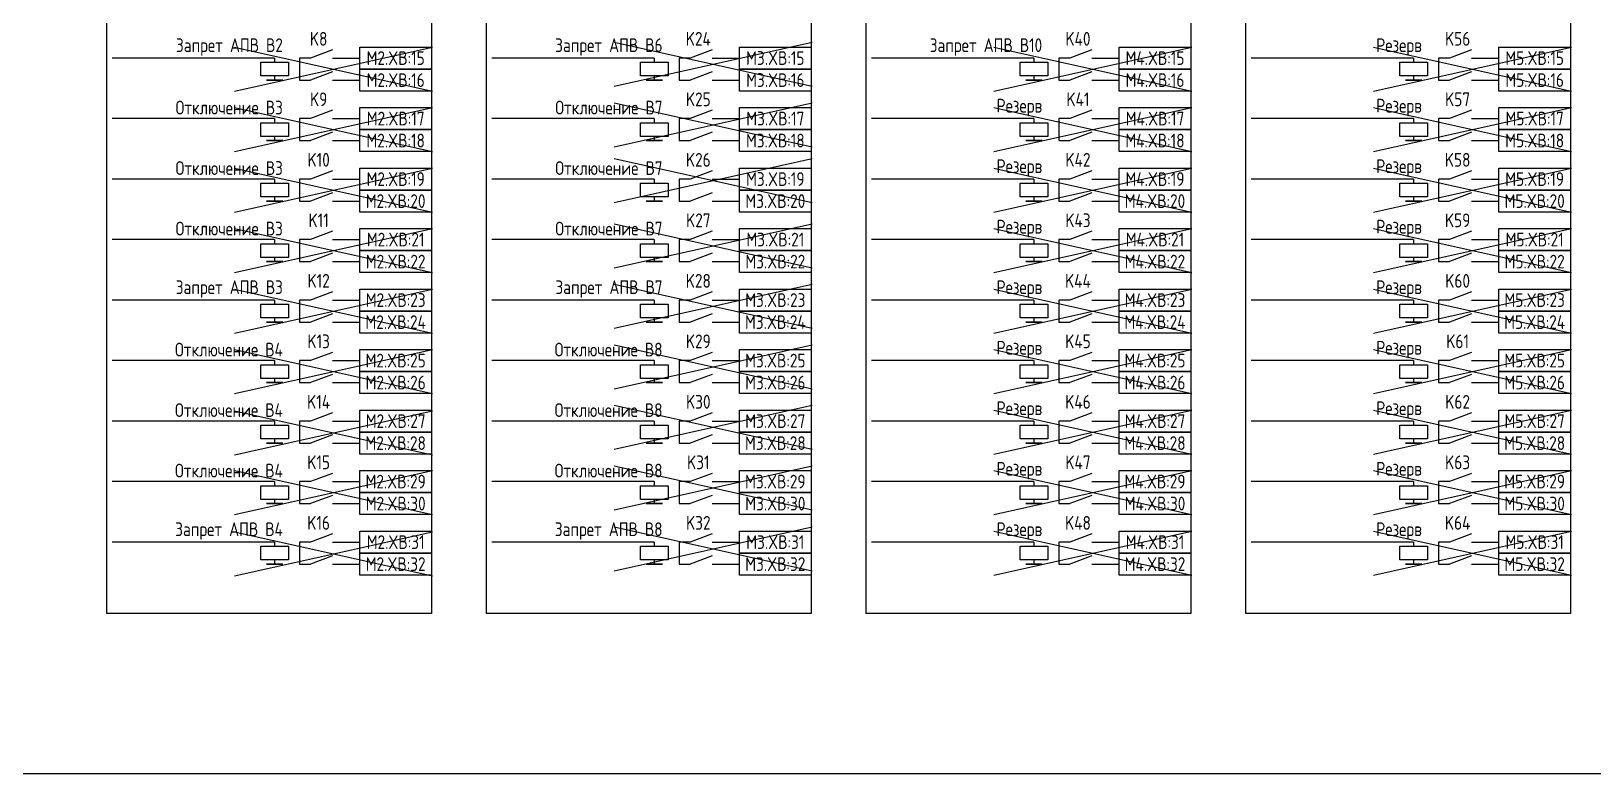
# Model space of a CAD drawing. Header units: millimetres. Extents: x -1043 to 5194, y -96 to 1568.
# Drawn here: x -706.3 to -422.5, y 325 to 460 of the extents above; entities that cross this region are included whole.
import ezdxf

# ---------------------------------------------------------------- set-up
doc = ezdxf.new("R2010")
doc.units = ezdxf.units.MM
doc.styles.add('Gost_type_A', font='GOST_A.TTF')

msp = doc.modelspace()

# ---------------------------------------------------------------- linework, layer by layer
at = {"color": 210}
for p, q in [((-669.37, 457.12), (-633.37, 449.12)), ((-669.37, 449.12), (-633.37, 457.12)), ((-600.37, 458), (-564.37, 450)), ((-600.37, 450), (-564.37, 458)), ((-531.37, 457.12), (-495.37, 449.12)), ((-531.37, 449.12), (-495.37, 457.12)), ((-669.37, 446.12), (-633.37, 438.12)), ((-669.37, 438.12), (-633.37, 446.12)), ((-600.37, 447), (-564.37, 439)), ((-600.37, 439), (-564.37, 447)), ((-669.37, 435.12), (-633.37, 427.12)), ((-669.37, 427.12), (-633.37, 435.12)), ((-600.37, 436.88), (-564.37, 428.88)), ((-600.37, 428.88), (-564.37, 436.88)), ((-669.37, 424.12), (-633.37, 416.12)), ((-669.37, 416.12), (-633.37, 424.12)), ((-600.37, 425), (-564.37, 417)), ((-600.37, 417), (-564.37, 425)), ((-669.37, 413.12), (-633.37, 405.12)), ((-669.37, 405.12), (-633.37, 413.12)), ((-600.37, 414), (-564.37, 406)), ((-600.37, 406), (-564.37, 414)), ((-600.37, 403), (-564.37, 395)), ((-600.37, 395), (-564.37, 403)), ((-669.37, 402.12), (-633.37, 394.12)), ((-669.37, 394.12), (-633.37, 402.12)), ((-600.37, 392), (-564.37, 384)), ((-600.37, 384), (-564.37, 392)), ((-669.37, 391), (-633.37, 383)), ((-669.37, 383), (-633.37, 391)), ((-600.37, 381), (-564.37, 373)), ((-600.37, 373), (-564.37, 381)), ((-669.37, 380.12), (-633.37, 372.12)), ((-669.37, 372.12), (-633.37, 380.12)), ((-669.37, 369), (-633.37, 361)), ((-669.37, 361), (-633.37, 369)), ((-600.37, 369.88), (-564.37, 361.88)), ((-600.37, 361.88), (-564.37, 369.88))]:
    msp.add_line(p, q, dxfattribs=at)
at = {"color": 3}
for p, q in [((-462.37, 457.12), (-426.37, 449.12)), ((-462.37, 449.12), (-426.37, 457.12)), ((-531.37, 446.12), (-495.37, 438.12)), ((-531.37, 438.12), (-495.37, 446.12)), ((-462.37, 446.12), (-426.37, 438.12)), ((-462.37, 438.12), (-426.37, 446.12)), ((-531.37, 435.12), (-495.37, 427.12)), ((-531.37, 427.12), (-495.37, 435.12)), ((-462.37, 435.12), (-426.37, 427.12)), ((-462.37, 427.12), (-426.37, 435.12)), ((-531.37, 424.12), (-495.37, 416.12)), ((-531.37, 416.12), (-495.37, 424.12)), ((-462.37, 424.12), (-426.37, 416.12)), ((-462.37, 416.12), (-426.37, 424.12)), ((-531.37, 413.12), (-495.37, 405.12)), ((-531.37, 405.12), (-495.37, 413.12)), ((-462.37, 413.12), (-426.37, 405.12)), ((-462.37, 405.12), (-426.37, 413.12)), ((-531.37, 402.12), (-495.37, 394.12)), ((-531.37, 394.12), (-495.37, 402.12)), ((-462.37, 402.12), (-426.37, 394.12)), ((-462.37, 394.12), (-426.37, 402.12)), ((-531.37, 391.12), (-495.37, 383.12)), ((-531.37, 383.12), (-495.37, 391.12)), ((-462.37, 391.12), (-426.37, 383.12)), ((-462.37, 383.12), (-426.37, 391.12)), ((-531.37, 380.12), (-495.37, 372.12)), ((-531.37, 372.12), (-495.37, 380.12)), ((-462.37, 380.12), (-426.37, 372.12)), ((-462.37, 372.12), (-426.37, 380.12)), ((-531.37, 369.12), (-495.37, 361.12)), ((-531.37, 361.12), (-495.37, 369.12)), ((-462.37, 369.12), (-426.37, 361.12)), ((-462.37, 361.12), (-426.37, 369.12))]:
    msp.add_line(p, q, dxfattribs=at)
for p, q in [((-662.06, 455.12), (-691.56, 455.12)), ((-662.06, 455.12), (-662.06, 454.37)), ((-593.06, 455.12), (-622.56, 455.12)), ((-593.06, 455.12), (-593.06, 454.37)), ((-524.06, 455.12), (-553.56, 455.12)), ((-524.06, 455.12), (-524.06, 454.37)), ((-455.06, 455.12), (-484.56, 455.12)), ((-455.06, 455.12), (-455.06, 454.37)), ((-662.06, 451.87), (-662.06, 451.12)), ((-593.06, 451.87), (-593.06, 451.12)), ((-524.06, 451.87), (-524.06, 451.12)), ((-455.06, 451.87), (-455.06, 451.12)), ((-662.06, 444.12), (-691.56, 444.12)), ((-662.06, 444.12), (-662.06, 443.37)), ((-593.06, 444.12), (-622.56, 444.12)), ((-593.06, 444.12), (-593.06, 443.37)), ((-524.06, 444.12), (-553.56, 444.12)), ((-524.06, 444.12), (-524.06, 443.37)), ((-455.06, 444.12), (-484.56, 444.12)), ((-455.06, 444.12), (-455.06, 443.37)), ((-662.06, 440.87), (-662.06, 440.12)), ((-593.06, 440.87), (-593.06, 440.12)), ((-524.06, 440.87), (-524.06, 440.12)), ((-455.06, 440.87), (-455.06, 440.12)), ((-662.06, 433.12), (-691.56, 433.12)), ((-662.06, 433.12), (-662.06, 432.37)), ((-593.06, 433.12), (-622.56, 433.12)), ((-593.06, 433.12), (-593.06, 432.37)), ((-524.06, 433.12), (-553.56, 433.12)), ((-524.06, 433.12), (-524.06, 432.37)), ((-455.06, 433.12), (-484.56, 433.12)), ((-455.06, 433.12), (-455.06, 432.37)), ((-662.06, 429.87), (-662.06, 429.12)), ((-593.06, 429.87), (-593.06, 429.12)), ((-524.06, 429.87), (-524.06, 429.12)), ((-455.06, 429.87), (-455.06, 429.12)), ((-662.06, 422.12), (-691.56, 422.12)), ((-662.06, 422.12), (-662.06, 421.37)), ((-593.06, 422.12), (-622.56, 422.12)), ((-593.06, 422.12), (-593.06, 421.37)), ((-524.06, 422.12), (-553.56, 422.12)), ((-524.06, 422.12), (-524.06, 421.37)), ((-455.06, 422.12), (-484.56, 422.12)), ((-455.06, 422.12), (-455.06, 421.37)), ((-662.06, 418.87), (-662.06, 418.12)), ((-593.06, 418.87), (-593.06, 418.12)), ((-524.06, 418.87), (-524.06, 418.12)), ((-455.06, 418.87), (-455.06, 418.12)), ((-662.06, 411.12), (-691.56, 411.12)), ((-662.06, 411.12), (-662.06, 410.37)), ((-593.06, 411.12), (-622.56, 411.12)), ((-593.06, 411.12), (-593.06, 410.37)), ((-524.06, 411.12), (-553.56, 411.12)), ((-524.06, 411.12), (-524.06, 410.37)), ((-455.06, 411.12), (-484.56, 411.12)), ((-455.06, 411.12), (-455.06, 410.37)), ((-662.06, 407.87), (-662.06, 407.12)), ((-593.06, 407.87), (-593.06, 407.12)), ((-524.06, 407.87), (-524.06, 407.12)), ((-455.06, 407.87), (-455.06, 407.12)), ((-662.06, 400.12), (-691.56, 400.12)), ((-662.06, 400.12), (-662.06, 399.37)), ((-593.06, 400.12), (-622.56, 400.12)), ((-593.06, 400.12), (-593.06, 399.37)), ((-524.06, 400.12), (-553.56, 400.12)), ((-524.06, 400.12), (-524.06, 399.37)), ((-455.06, 400.12), (-484.56, 400.12)), ((-455.06, 400.12), (-455.06, 399.37)), ((-662.06, 396.87), (-662.06, 396.12)), ((-593.06, 396.87), (-593.06, 396.12)), ((-524.06, 396.87), (-524.06, 396.12)), ((-455.06, 396.87), (-455.06, 396.12)), ((-662.06, 389.12), (-691.56, 389.12)), ((-662.06, 389.12), (-662.06, 388.37)), ((-593.06, 389.12), (-622.56, 389.12)), ((-593.06, 389.12), (-593.06, 388.37)), ((-524.06, 389.12), (-553.56, 389.12)), ((-524.06, 389.12), (-524.06, 388.37)), ((-455.06, 389.12), (-484.56, 389.12)), ((-455.06, 389.12), (-455.06, 388.37)), ((-662.06, 385.87), (-662.06, 385.12)), ((-593.06, 385.87), (-593.06, 385.12)), ((-524.06, 385.87), (-524.06, 385.12)), ((-455.06, 385.87), (-455.06, 385.12)), ((-662.06, 378.12), (-691.56, 378.12)), ((-662.06, 378.12), (-662.06, 377.37)), ((-593.06, 378.12), (-622.56, 378.12)), ((-593.06, 378.12), (-593.06, 377.37)), ((-524.06, 378.12), (-553.56, 378.12)), ((-524.06, 378.12), (-524.06, 377.37)), ((-455.06, 378.12), (-484.56, 378.12)), ((-455.06, 378.12), (-455.06, 377.37)), ((-662.06, 374.87), (-662.06, 374.12)), ((-593.06, 374.87), (-593.06, 374.12)), ((-524.06, 374.87), (-524.06, 374.12)), ((-455.06, 374.87), (-455.06, 374.12)), ((-662.06, 367.12), (-691.56, 367.12)), ((-662.06, 367.12), (-662.06, 366.37)), ((-593.06, 367.12), (-622.56, 367.12)), ((-593.06, 367.12), (-593.06, 366.37)), ((-524.06, 367.12), (-553.56, 367.12)), ((-524.06, 367.12), (-524.06, 366.37)), ((-455.06, 367.12), (-484.56, 367.12)), ((-455.06, 367.12), (-455.06, 366.37)), ((-662.06, 363.87), (-662.06, 363.12)), ((-593.06, 363.87), (-593.06, 363.12)), ((-524.06, 363.87), (-524.06, 363.12)), ((-455.06, 363.87), (-455.06, 363.12))]:
    msp.add_line(p, q)
at = {"ltscale": 1.08}
for p, q in [((-655.56, 455.12), (-657.56, 455.12)), ((-657.56, 455.12), (-657.56, 451.12)), ((-651.56, 455.12), (-646.56, 455.12)), ((-586.56, 455.12), (-588.56, 455.12)), ((-588.56, 455.12), (-588.56, 451.12)), ((-582.56, 455.12), (-577.56, 455.12)), ((-517.56, 455.12), (-519.56, 455.12)), ((-519.56, 455.12), (-519.56, 451.12)), ((-513.56, 455.12), (-508.56, 455.12)), ((-448.56, 455.12), (-450.56, 455.12)), ((-450.56, 455.12), (-450.56, 451.12)), ((-444.56, 455.12), (-439.56, 455.12)), ((-657.56, 451.12), (-655.56, 451.12)), ((-651.56, 451.12), (-646.56, 451.12)), ((-588.56, 451.12), (-586.56, 451.12)), ((-582.56, 451.12), (-577.56, 451.12)), ((-519.56, 451.12), (-517.56, 451.12)), ((-513.56, 451.12), (-508.56, 451.12)), ((-450.56, 451.12), (-448.56, 451.12)), ((-444.56, 451.12), (-439.56, 451.12)), ((-655.56, 444.12), (-657.56, 444.12)), ((-657.56, 444.12), (-657.56, 440.12)), ((-651.56, 444.12), (-646.56, 444.12)), ((-586.56, 444.12), (-588.56, 444.12)), ((-588.56, 444.12), (-588.56, 440.12)), ((-582.56, 444.12), (-577.56, 444.12)), ((-517.56, 444.12), (-519.56, 444.12)), ((-519.56, 444.12), (-519.56, 440.12)), ((-513.56, 444.12), (-508.56, 444.12)), ((-448.56, 444.12), (-450.56, 444.12)), ((-450.56, 444.12), (-450.56, 440.12)), ((-444.56, 444.12), (-439.56, 444.12)), ((-657.56, 440.12), (-655.56, 440.12)), ((-651.56, 440.12), (-646.56, 440.12)), ((-588.56, 440.12), (-586.56, 440.12)), ((-582.56, 440.12), (-577.56, 440.12)), ((-519.56, 440.12), (-517.56, 440.12)), ((-513.56, 440.12), (-508.56, 440.12)), ((-450.56, 440.12), (-448.56, 440.12)), ((-444.56, 440.12), (-439.56, 440.12)), ((-655.56, 433.12), (-657.56, 433.12)), ((-657.56, 433.12), (-657.56, 429.12)), ((-651.56, 433.12), (-646.56, 433.12)), ((-586.56, 433.12), (-588.56, 433.12)), ((-588.56, 433.12), (-588.56, 429.12)), ((-582.56, 433.12), (-577.56, 433.12)), ((-517.56, 433.12), (-519.56, 433.12)), ((-519.56, 433.12), (-519.56, 429.12)), ((-513.56, 433.12), (-508.56, 433.12)), ((-448.56, 433.12), (-450.56, 433.12)), ((-450.56, 433.12), (-450.56, 429.12)), ((-444.56, 433.12), (-439.56, 433.12)), ((-657.56, 429.12), (-655.56, 429.12)), ((-651.56, 429.12), (-646.56, 429.12)), ((-588.56, 429.12), (-586.56, 429.12)), ((-582.56, 429.12), (-577.56, 429.12)), ((-519.56, 429.12), (-517.56, 429.12)), ((-513.56, 429.12), (-508.56, 429.12)), ((-450.56, 429.12), (-448.56, 429.12)), ((-444.56, 429.12), (-439.56, 429.12)), ((-655.56, 422.12), (-657.56, 422.12)), ((-657.56, 422.12), (-657.56, 418.12)), ((-651.56, 422.12), (-646.56, 422.12)), ((-586.56, 422.12), (-588.56, 422.12)), ((-588.56, 422.12), (-588.56, 418.12)), ((-582.56, 422.12), (-577.56, 422.12)), ((-517.56, 422.12), (-519.56, 422.12)), ((-519.56, 422.12), (-519.56, 418.12)), ((-513.56, 422.12), (-508.56, 422.12)), ((-448.56, 422.12), (-450.56, 422.12)), ((-450.56, 422.12), (-450.56, 418.12)), ((-444.56, 422.12), (-439.56, 422.12)), ((-657.56, 418.12), (-655.56, 418.12)), ((-651.56, 418.12), (-646.56, 418.12)), ((-588.56, 418.12), (-586.56, 418.12)), ((-582.56, 418.12), (-577.56, 418.12)), ((-519.56, 418.12), (-517.56, 418.12)), ((-513.56, 418.12), (-508.56, 418.12)), ((-450.56, 418.12), (-448.56, 418.12)), ((-444.56, 418.12), (-439.56, 418.12)), ((-655.56, 411.12), (-657.56, 411.12)), ((-657.56, 411.12), (-657.56, 407.12)), ((-651.56, 411.12), (-646.56, 411.12)), ((-586.56, 411.12), (-588.56, 411.12)), ((-588.56, 411.12), (-588.56, 407.12)), ((-582.56, 411.12), (-577.56, 411.12)), ((-517.56, 411.12), (-519.56, 411.12)), ((-519.56, 411.12), (-519.56, 407.12)), ((-513.56, 411.12), (-508.56, 411.12)), ((-448.56, 411.12), (-450.56, 411.12)), ((-450.56, 411.12), (-450.56, 407.12)), ((-444.56, 411.12), (-439.56, 411.12)), ((-657.56, 407.12), (-655.56, 407.12)), ((-651.56, 407.12), (-646.56, 407.12)), ((-588.56, 407.12), (-586.56, 407.12)), ((-582.56, 407.12), (-577.56, 407.12)), ((-519.56, 407.12), (-517.56, 407.12)), ((-513.56, 407.12), (-508.56, 407.12)), ((-450.56, 407.12), (-448.56, 407.12)), ((-444.56, 407.12), (-439.56, 407.12)), ((-655.56, 400.12), (-657.56, 400.12)), ((-657.56, 400.12), (-657.56, 396.12)), ((-651.56, 400.12), (-646.56, 400.12)), ((-586.56, 400.12), (-588.56, 400.12)), ((-588.56, 400.12), (-588.56, 396.12)), ((-582.56, 400.12), (-577.56, 400.12)), ((-517.56, 400.12), (-519.56, 400.12)), ((-519.56, 400.12), (-519.56, 396.12)), ((-513.56, 400.12), (-508.56, 400.12)), ((-448.56, 400.12), (-450.56, 400.12)), ((-450.56, 400.12), (-450.56, 396.12)), ((-444.56, 400.12), (-439.56, 400.12)), ((-657.56, 396.12), (-655.56, 396.12)), ((-651.56, 396.12), (-646.56, 396.12)), ((-588.56, 396.12), (-586.56, 396.12)), ((-582.56, 396.12), (-577.56, 396.12)), ((-519.56, 396.12), (-517.56, 396.12)), ((-513.56, 396.12), (-508.56, 396.12)), ((-450.56, 396.12), (-448.56, 396.12)), ((-444.56, 396.12), (-439.56, 396.12)), ((-655.56, 389.12), (-657.56, 389.12)), ((-657.56, 389.12), (-657.56, 385.12)), ((-651.56, 389.12), (-646.56, 389.12)), ((-586.56, 389.12), (-588.56, 389.12)), ((-588.56, 389.12), (-588.56, 385.12)), ((-582.56, 389.12), (-577.56, 389.12)), ((-517.56, 389.12), (-519.56, 389.12)), ((-519.56, 389.12), (-519.56, 385.12)), ((-513.56, 389.12), (-508.56, 389.12)), ((-448.56, 389.12), (-450.56, 389.12)), ((-450.56, 389.12), (-450.56, 385.12)), ((-444.56, 389.12), (-439.56, 389.12)), ((-657.56, 385.12), (-655.56, 385.12)), ((-651.56, 385.12), (-646.56, 385.12)), ((-588.56, 385.12), (-586.56, 385.12)), ((-582.56, 385.12), (-577.56, 385.12)), ((-519.56, 385.12), (-517.56, 385.12)), ((-513.56, 385.12), (-508.56, 385.12)), ((-450.56, 385.12), (-448.56, 385.12)), ((-444.56, 385.12), (-439.56, 385.12)), ((-655.56, 378.12), (-657.56, 378.12)), ((-657.56, 378.12), (-657.56, 374.12)), ((-651.56, 378.12), (-646.56, 378.12)), ((-586.56, 378.12), (-588.56, 378.12)), ((-588.56, 378.12), (-588.56, 374.12)), ((-582.56, 378.12), (-577.56, 378.12)), ((-517.56, 378.12), (-519.56, 378.12)), ((-519.56, 378.12), (-519.56, 374.12)), ((-513.56, 378.12), (-508.56, 378.12)), ((-448.56, 378.12), (-450.56, 378.12)), ((-450.56, 378.12), (-450.56, 374.12)), ((-444.56, 378.12), (-439.56, 378.12)), ((-657.56, 374.12), (-655.56, 374.12)), ((-651.56, 374.12), (-646.56, 374.12)), ((-588.56, 374.12), (-586.56, 374.12)), ((-582.56, 374.12), (-577.56, 374.12)), ((-519.56, 374.12), (-517.56, 374.12)), ((-513.56, 374.12), (-508.56, 374.12)), ((-450.56, 374.12), (-448.56, 374.12)), ((-444.56, 374.12), (-439.56, 374.12)), ((-655.56, 367.12), (-657.56, 367.12)), ((-657.56, 367.12), (-657.56, 363.12)), ((-651.56, 367.12), (-646.56, 367.12)), ((-586.56, 367.12), (-588.56, 367.12)), ((-588.56, 367.12), (-588.56, 363.12)), ((-582.56, 367.12), (-577.56, 367.12)), ((-517.56, 367.12), (-519.56, 367.12)), ((-519.56, 367.12), (-519.56, 363.12)), ((-513.56, 367.12), (-508.56, 367.12)), ((-448.56, 367.12), (-450.56, 367.12)), ((-450.56, 367.12), (-450.56, 363.12)), ((-444.56, 367.12), (-439.56, 367.12)), ((-657.56, 363.12), (-655.56, 363.12)), ((-651.56, 363.12), (-646.56, 363.12)), ((-588.56, 363.12), (-586.56, 363.12)), ((-582.56, 363.12), (-577.56, 363.12)), ((-519.56, 363.12), (-517.56, 363.12)), ((-513.56, 363.12), (-508.56, 363.12)), ((-450.56, 363.12), (-448.56, 363.12)), ((-444.56, 363.12), (-439.56, 363.12))]:
    msp.add_line(p, q, dxfattribs=at)
at = {"ltscale": 4.32}
for p, q in [((-651.56, 456.62), (-655.56, 455.12)), ((-582.56, 456.62), (-586.56, 455.12)), ((-513.56, 456.62), (-517.56, 455.12)), ((-444.56, 456.62), (-448.56, 455.12)), ((-651.56, 452.62), (-655.56, 451.12)), ((-582.56, 452.62), (-586.56, 451.12)), ((-513.56, 452.62), (-517.56, 451.12)), ((-444.56, 452.62), (-448.56, 451.12)), ((-651.56, 445.62), (-655.56, 444.12)), ((-582.56, 445.62), (-586.56, 444.12)), ((-513.56, 445.62), (-517.56, 444.12)), ((-444.56, 445.62), (-448.56, 444.12)), ((-651.56, 441.62), (-655.56, 440.12)), ((-582.56, 441.62), (-586.56, 440.12)), ((-513.56, 441.62), (-517.56, 440.12)), ((-444.56, 441.62), (-448.56, 440.12)), ((-651.56, 434.62), (-655.56, 433.12)), ((-582.56, 434.62), (-586.56, 433.12)), ((-513.56, 434.62), (-517.56, 433.12)), ((-444.56, 434.62), (-448.56, 433.12)), ((-651.56, 430.62), (-655.56, 429.12)), ((-582.56, 430.62), (-586.56, 429.12)), ((-513.56, 430.62), (-517.56, 429.12)), ((-444.56, 430.62), (-448.56, 429.12)), ((-651.56, 423.62), (-655.56, 422.12)), ((-582.56, 423.62), (-586.56, 422.12)), ((-513.56, 423.62), (-517.56, 422.12)), ((-444.56, 423.62), (-448.56, 422.12)), ((-651.56, 419.62), (-655.56, 418.12)), ((-582.56, 419.62), (-586.56, 418.12)), ((-513.56, 419.62), (-517.56, 418.12)), ((-444.56, 419.62), (-448.56, 418.12)), ((-651.56, 412.62), (-655.56, 411.12)), ((-582.56, 412.62), (-586.56, 411.12)), ((-513.56, 412.62), (-517.56, 411.12)), ((-444.56, 412.62), (-448.56, 411.12)), ((-651.56, 408.62), (-655.56, 407.12)), ((-582.56, 408.62), (-586.56, 407.12)), ((-513.56, 408.62), (-517.56, 407.12)), ((-444.56, 408.62), (-448.56, 407.12)), ((-651.56, 401.62), (-655.56, 400.12)), ((-582.56, 401.62), (-586.56, 400.12)), ((-513.56, 401.62), (-517.56, 400.12)), ((-444.56, 401.62), (-448.56, 400.12)), ((-651.56, 397.62), (-655.56, 396.12)), ((-582.56, 397.62), (-586.56, 396.12)), ((-513.56, 397.62), (-517.56, 396.12)), ((-444.56, 397.62), (-448.56, 396.12)), ((-651.56, 390.62), (-655.56, 389.12)), ((-582.56, 390.62), (-586.56, 389.12)), ((-513.56, 390.62), (-517.56, 389.12)), ((-444.56, 390.62), (-448.56, 389.12)), ((-651.56, 386.62), (-655.56, 385.12)), ((-582.56, 386.62), (-586.56, 385.12)), ((-513.56, 386.62), (-517.56, 385.12)), ((-444.56, 386.62), (-448.56, 385.12)), ((-651.56, 379.62), (-655.56, 378.12)), ((-582.56, 379.62), (-586.56, 378.12)), ((-513.56, 379.62), (-517.56, 378.12)), ((-444.56, 379.62), (-448.56, 378.12)), ((-651.56, 375.62), (-655.56, 374.12)), ((-582.56, 375.62), (-586.56, 374.12)), ((-513.56, 375.62), (-517.56, 374.12)), ((-444.56, 375.62), (-448.56, 374.12)), ((-651.56, 368.62), (-655.56, 367.12)), ((-582.56, 368.62), (-586.56, 367.12)), ((-513.56, 368.62), (-517.56, 367.12)), ((-444.56, 368.62), (-448.56, 367.12)), ((-651.56, 364.62), (-655.56, 363.12)), ((-582.56, 364.62), (-586.56, 363.12)), ((-513.56, 364.62), (-517.56, 363.12)), ((-444.56, 364.62), (-448.56, 363.12))]:
    msp.add_line(p, q, dxfattribs=at)
for points in [[(-840, 563.88), (460.25, 563.88), (460.25, 325), (-840, 325)], [(-692.56, 539.12), (-633.56, 539.12), (-633.56, 354.12), (-692.56, 354.12)], [(-623.56, 539.12), (-564.56, 539.12), (-564.56, 354.12), (-623.56, 354.12)], [(-554.56, 539.12), (-495.56, 539.12), (-495.56, 354.12), (-554.56, 354.12)], [(-485.56, 539.12), (-426.56, 539.12), (-426.56, 354.12), (-485.56, 354.12)], [(-646.56, 457.12), (-633.56, 457.12), (-633.56, 453.12), (-646.56, 453.12)], [(-577.56, 457.12), (-564.56, 457.12), (-564.56, 453.12), (-577.56, 453.12)], [(-508.56, 457.12), (-495.56, 457.12), (-495.56, 453.12), (-508.56, 453.12)], [(-439.56, 457.12), (-426.56, 457.12), (-426.56, 453.12), (-439.56, 453.12)], [(-659.56, 454.37), (-659.56, 451.87), (-664.56, 451.87), (-664.56, 454.37)], [(-590.56, 454.37), (-590.56, 451.87), (-595.56, 451.87), (-595.56, 454.37)], [(-521.56, 454.37), (-521.56, 451.87), (-526.56, 451.87), (-526.56, 454.37)], [(-452.56, 454.37), (-452.56, 451.87), (-457.56, 451.87), (-457.56, 454.37)], [(-646.56, 453.12), (-633.56, 453.12), (-633.56, 449.12), (-646.56, 449.12)], [(-577.56, 453.12), (-564.56, 453.12), (-564.56, 449.12), (-577.56, 449.12)], [(-508.56, 453.12), (-495.56, 453.12), (-495.56, 449.12), (-508.56, 449.12)], [(-439.56, 453.12), (-426.56, 453.12), (-426.56, 449.12), (-439.56, 449.12)], [(-660.56, 451.12), (-663.56, 451.12)], [(-591.56, 451.12), (-594.56, 451.12)], [(-522.56, 451.12), (-525.56, 451.12)], [(-453.56, 451.12), (-456.56, 451.12)], [(-646.56, 446.12), (-633.56, 446.12), (-633.56, 442.12), (-646.56, 442.12)], [(-577.56, 446.12), (-564.56, 446.12), (-564.56, 442.12), (-577.56, 442.12)], [(-508.56, 446.12), (-495.56, 446.12), (-495.56, 442.12), (-508.56, 442.12)], [(-439.56, 446.12), (-426.56, 446.12), (-426.56, 442.12), (-439.56, 442.12)], [(-659.56, 443.37), (-659.56, 440.87), (-664.56, 440.87), (-664.56, 443.37)], [(-590.56, 443.37), (-590.56, 440.87), (-595.56, 440.87), (-595.56, 443.37)], [(-521.56, 443.37), (-521.56, 440.87), (-526.56, 440.87), (-526.56, 443.37)], [(-452.56, 443.37), (-452.56, 440.87), (-457.56, 440.87), (-457.56, 443.37)], [(-660.56, 440.12), (-663.56, 440.12)], [(-646.56, 442.12), (-633.56, 442.12), (-633.56, 438.12), (-646.56, 438.12)], [(-591.56, 440.12), (-594.56, 440.12)], [(-577.56, 442.12), (-564.56, 442.12), (-564.56, 438.12), (-577.56, 438.12)], [(-522.56, 440.12), (-525.56, 440.12)], [(-508.56, 442.12), (-495.56, 442.12), (-495.56, 438.12), (-508.56, 438.12)], [(-453.56, 440.12), (-456.56, 440.12)], [(-439.56, 442.12), (-426.56, 442.12), (-426.56, 438.12), (-439.56, 438.12)], [(-646.56, 435.12), (-633.56, 435.12), (-633.56, 431.12), (-646.56, 431.12)], [(-577.56, 435.12), (-564.56, 435.12), (-564.56, 431.12), (-577.56, 431.12)], [(-508.56, 435.12), (-495.56, 435.12), (-495.56, 431.12), (-508.56, 431.12)], [(-439.56, 435.12), (-426.56, 435.12), (-426.56, 431.12), (-439.56, 431.12)], [(-659.56, 432.37), (-659.56, 429.87), (-664.56, 429.87), (-664.56, 432.37)], [(-590.56, 432.37), (-590.56, 429.87), (-595.56, 429.87), (-595.56, 432.37)], [(-521.56, 432.37), (-521.56, 429.87), (-526.56, 429.87), (-526.56, 432.37)], [(-452.56, 432.37), (-452.56, 429.87), (-457.56, 429.87), (-457.56, 432.37)], [(-660.56, 429.12), (-663.56, 429.12)], [(-646.56, 431.12), (-633.56, 431.12), (-633.56, 427.12), (-646.56, 427.12)], [(-591.56, 429.12), (-594.56, 429.12)], [(-577.56, 431.12), (-564.56, 431.12), (-564.56, 427.12), (-577.56, 427.12)], [(-522.56, 429.12), (-525.56, 429.12)], [(-508.56, 431.12), (-495.56, 431.12), (-495.56, 427.12), (-508.56, 427.12)], [(-453.56, 429.12), (-456.56, 429.12)], [(-439.56, 431.12), (-426.56, 431.12), (-426.56, 427.12), (-439.56, 427.12)], [(-646.56, 424.12), (-633.56, 424.12), (-633.56, 420.12), (-646.56, 420.12)], [(-577.56, 424.12), (-564.56, 424.12), (-564.56, 420.12), (-577.56, 420.12)], [(-508.56, 424.12), (-495.56, 424.12), (-495.56, 420.12), (-508.56, 420.12)], [(-439.56, 424.12), (-426.56, 424.12), (-426.56, 420.12), (-439.56, 420.12)], [(-659.56, 421.37), (-659.56, 418.87), (-664.56, 418.87), (-664.56, 421.37)], [(-646.56, 420.12), (-633.56, 420.12), (-633.56, 416.12), (-646.56, 416.12)], [(-590.56, 421.37), (-590.56, 418.87), (-595.56, 418.87), (-595.56, 421.37)], [(-577.56, 420.12), (-564.56, 420.12), (-564.56, 416.12), (-577.56, 416.12)], [(-521.56, 421.37), (-521.56, 418.87), (-526.56, 418.87), (-526.56, 421.37)], [(-508.56, 420.12), (-495.56, 420.12), (-495.56, 416.12), (-508.56, 416.12)], [(-452.56, 421.37), (-452.56, 418.87), (-457.56, 418.87), (-457.56, 421.37)], [(-439.56, 420.12), (-426.56, 420.12), (-426.56, 416.12), (-439.56, 416.12)], [(-660.56, 418.12), (-663.56, 418.12)], [(-591.56, 418.12), (-594.56, 418.12)], [(-522.56, 418.12), (-525.56, 418.12)], [(-453.56, 418.12), (-456.56, 418.12)], [(-646.56, 413.12), (-633.56, 413.12), (-633.56, 409.12), (-646.56, 409.12)], [(-577.56, 413.12), (-564.56, 413.12), (-564.56, 409.12), (-577.56, 409.12)], [(-508.56, 413.12), (-495.56, 413.12), (-495.56, 409.12), (-508.56, 409.12)], [(-439.56, 413.12), (-426.56, 413.12), (-426.56, 409.12), (-439.56, 409.12)], [(-659.56, 410.37), (-659.56, 407.87), (-664.56, 407.87), (-664.56, 410.37)], [(-646.56, 409.12), (-633.56, 409.12), (-633.56, 405.12), (-646.56, 405.12)], [(-590.56, 410.37), (-590.56, 407.87), (-595.56, 407.87), (-595.56, 410.37)], [(-577.56, 409.12), (-564.56, 409.12), (-564.56, 405.12), (-577.56, 405.12)], [(-521.56, 410.37), (-521.56, 407.87), (-526.56, 407.87), (-526.56, 410.37)], [(-508.56, 409.12), (-495.56, 409.12), (-495.56, 405.12), (-508.56, 405.12)], [(-452.56, 410.37), (-452.56, 407.87), (-457.56, 407.87), (-457.56, 410.37)], [(-439.56, 409.12), (-426.56, 409.12), (-426.56, 405.12), (-439.56, 405.12)], [(-660.56, 407.12), (-663.56, 407.12)], [(-591.56, 407.12), (-594.56, 407.12)], [(-522.56, 407.12), (-525.56, 407.12)], [(-453.56, 407.12), (-456.56, 407.12)], [(-646.56, 402.12), (-633.56, 402.12), (-633.56, 398.12), (-646.56, 398.12)], [(-577.56, 402.12), (-564.56, 402.12), (-564.56, 398.12), (-577.56, 398.12)], [(-508.56, 402.12), (-495.56, 402.12), (-495.56, 398.12), (-508.56, 398.12)], [(-439.56, 402.12), (-426.56, 402.12), (-426.56, 398.12), (-439.56, 398.12)], [(-659.56, 399.37), (-659.56, 396.87), (-664.56, 396.87), (-664.56, 399.37)], [(-646.56, 398.12), (-633.56, 398.12), (-633.56, 394.12), (-646.56, 394.12)], [(-590.56, 399.37), (-590.56, 396.87), (-595.56, 396.87), (-595.56, 399.37)], [(-577.56, 398.12), (-564.56, 398.12), (-564.56, 394.12), (-577.56, 394.12)], [(-521.56, 399.37), (-521.56, 396.87), (-526.56, 396.87), (-526.56, 399.37)], [(-508.56, 398.12), (-495.56, 398.12), (-495.56, 394.12), (-508.56, 394.12)], [(-452.56, 399.37), (-452.56, 396.87), (-457.56, 396.87), (-457.56, 399.37)], [(-439.56, 398.12), (-426.56, 398.12), (-426.56, 394.12), (-439.56, 394.12)], [(-660.56, 396.12), (-663.56, 396.12)], [(-591.56, 396.12), (-594.56, 396.12)], [(-522.56, 396.12), (-525.56, 396.12)], [(-453.56, 396.12), (-456.56, 396.12)], [(-646.56, 391.12), (-633.56, 391.12), (-633.56, 387.12), (-646.56, 387.12)], [(-577.56, 391.12), (-564.56, 391.12), (-564.56, 387.12), (-577.56, 387.12)], [(-508.56, 391.12), (-495.56, 391.12), (-495.56, 387.12), (-508.56, 387.12)], [(-439.56, 391.12), (-426.56, 391.12), (-426.56, 387.12), (-439.56, 387.12)], [(-659.56, 388.37), (-659.56, 385.87), (-664.56, 385.87), (-664.56, 388.37)], [(-646.56, 387.12), (-633.56, 387.12), (-633.56, 383.12), (-646.56, 383.12)], [(-590.56, 388.37), (-590.56, 385.87), (-595.56, 385.87), (-595.56, 388.37)], [(-577.56, 387.12), (-564.56, 387.12), (-564.56, 383.12), (-577.56, 383.12)], [(-521.56, 388.37), (-521.56, 385.87), (-526.56, 385.87), (-526.56, 388.37)], [(-508.56, 387.12), (-495.56, 387.12), (-495.56, 383.12), (-508.56, 383.12)], [(-452.56, 388.37), (-452.56, 385.87), (-457.56, 385.87), (-457.56, 388.37)], [(-439.56, 387.12), (-426.56, 387.12), (-426.56, 383.12), (-439.56, 383.12)], [(-660.56, 385.12), (-663.56, 385.12)], [(-591.56, 385.12), (-594.56, 385.12)], [(-522.56, 385.12), (-525.56, 385.12)], [(-453.56, 385.12), (-456.56, 385.12)], [(-646.56, 380.12), (-633.56, 380.12), (-633.56, 376.12), (-646.56, 376.12)], [(-577.56, 380.12), (-564.56, 380.12), (-564.56, 376.12), (-577.56, 376.12)], [(-508.56, 380.12), (-495.56, 380.12), (-495.56, 376.12), (-508.56, 376.12)], [(-439.56, 380.12), (-426.56, 380.12), (-426.56, 376.12), (-439.56, 376.12)], [(-659.56, 377.37), (-659.56, 374.87), (-664.56, 374.87), (-664.56, 377.37)], [(-646.56, 376.12), (-633.56, 376.12), (-633.56, 372.12), (-646.56, 372.12)], [(-590.56, 377.37), (-590.56, 374.87), (-595.56, 374.87), (-595.56, 377.37)], [(-577.56, 376.12), (-564.56, 376.12), (-564.56, 372.12), (-577.56, 372.12)], [(-521.56, 377.37), (-521.56, 374.87), (-526.56, 374.87), (-526.56, 377.37)], [(-508.56, 376.12), (-495.56, 376.12), (-495.56, 372.12), (-508.56, 372.12)], [(-452.56, 377.37), (-452.56, 374.87), (-457.56, 374.87), (-457.56, 377.37)], [(-439.56, 376.12), (-426.56, 376.12), (-426.56, 372.12), (-439.56, 372.12)], [(-660.56, 374.12), (-663.56, 374.12)], [(-591.56, 374.12), (-594.56, 374.12)], [(-522.56, 374.12), (-525.56, 374.12)], [(-453.56, 374.12), (-456.56, 374.12)], [(-646.56, 369.12), (-633.56, 369.12), (-633.56, 365.12), (-646.56, 365.12)], [(-577.56, 369.12), (-564.56, 369.12), (-564.56, 365.12), (-577.56, 365.12)], [(-508.56, 369.12), (-495.56, 369.12), (-495.56, 365.12), (-508.56, 365.12)], [(-439.56, 369.12), (-426.56, 369.12), (-426.56, 365.12), (-439.56, 365.12)], [(-659.56, 366.37), (-659.56, 363.87), (-664.56, 363.87), (-664.56, 366.37)], [(-590.56, 366.37), (-590.56, 363.87), (-595.56, 363.87), (-595.56, 366.37)], [(-521.56, 366.37), (-521.56, 363.87), (-526.56, 363.87), (-526.56, 366.37)], [(-452.56, 366.37), (-452.56, 363.87), (-457.56, 363.87), (-457.56, 366.37)], [(-646.56, 365.12), (-633.56, 365.12), (-633.56, 361.12), (-646.56, 361.12)], [(-577.56, 365.12), (-564.56, 365.12), (-564.56, 361.12), (-577.56, 361.12)], [(-508.56, 365.12), (-495.56, 365.12), (-495.56, 361.12), (-508.56, 361.12)], [(-439.56, 365.12), (-426.56, 365.12), (-426.56, 361.12), (-439.56, 361.12)], [(-660.56, 363.12), (-663.56, 363.12)], [(-591.56, 363.12), (-594.56, 363.12)], [(-522.56, 363.12), (-525.56, 363.12)], [(-453.56, 363.12), (-456.56, 363.12)]]:
    msp.add_lwpolyline(points, close=True)

# ---------------------------------------------------------------- texts
at = {"char_height": 2.5, "style": 'Gost_type_A'}
for s, insert, width, attachment_point in [('K8', (-654.06, 458.62), 5, 5), ('K24', (-585.06, 458.62), 5, 5), ('K40', (-516.06, 458.62), 5, 5), ('K56', (-447.06, 458.62), 5, 5), ('Запрет АПВ В2', (-660.56, 457.12), 31.0015, 6), ('Запрет АПВ В6', (-591.56, 457.12), 31.0015, 6), ('Запрет АПВ В10', (-522.56, 457.12), 31.0015, 6), ('Резерв', (-453.56, 457.12), 31.0015, 6), ('M2.XВ:15', (-640.06, 455.12), 13, 5), ('M3.XВ:15', (-571.06, 455.12), 13, 5), ('M4.XВ:15', (-502.06, 455.12), 13, 5), ('M5.XВ:15', (-433.06, 455.12), 13, 5), ('M2.XВ:16', (-640.06, 451.12), 13, 5), ('M3.XВ:16', (-571.06, 451.12), 13, 5), ('M4.XВ:16', (-502.06, 451.12), 13, 5), ('M5.XВ:16', (-433.06, 451.12), 13, 5), ('K9', (-654.06, 447.62), 5, 5), ('K25', (-585.06, 447.62), 5, 5), ('K41', (-516.06, 447.62), 5, 5), ('K57', (-447.06, 447.62), 5, 5), ('Отключение В3', (-660.56, 446.12), 31.0015, 6), ('Отключение В7', (-591.56, 446.12), 31.0015, 6), ('Резерв', (-522.56, 446.12), 31.0015, 6), ('Резерв', (-453.56, 446.12), 31.0015, 6), ('M2.XВ:17', (-640.06, 444.12), 13, 5), ('M3.XВ:17', (-571.06, 444.12), 13, 5), ('M4.XВ:17', (-502.06, 444.12), 13, 5), ('M5.XВ:17', (-433.06, 444.12), 13, 5), ('M2.XВ:18', (-640.06, 440.12), 13, 5), ('M3.XВ:18', (-571.06, 440.12), 13, 5), ('M4.XВ:18', (-502.06, 440.12), 13, 5), ('M5.XВ:18', (-433.06, 440.12), 13, 5), ('K10', (-654.06, 436.62), 5, 5), ('K26', (-585.06, 436.62), 5, 5), ('K42', (-516.06, 436.62), 5, 5), ('K58', (-447.06, 436.62), 5, 5), ('Отключение В3', (-660.56, 435.12), 31.0015, 6), ('M2.XВ:19', (-640.06, 433.12), 13, 5), ('Отключение В7', (-591.56, 435.12), 31.0015, 6), ('M3.XВ:19', (-571.06, 433.12), 13, 5), ('Резерв', (-522.56, 435.12), 31.0015, 6), ('M4.XВ:19', (-502.06, 433.12), 13, 5), ('Резерв', (-453.56, 435.12), 31.0015, 6), ('M5.XВ:19', (-433.06, 433.12), 13, 5), ('M2.XВ:20', (-640.06, 429.12), 13, 5), ('M3.XВ:20', (-571.06, 429.12), 13, 5), ('M4.XВ:20', (-502.06, 429.12), 13, 5), ('M5.XВ:20', (-433.06, 429.12), 13, 5), ('K11', (-654.06, 425.62), 5, 5), ('K27', (-585.06, 425.62), 5, 5), ('Резерв', (-522.56, 424.12), 31.0015, 6), ('K43', (-516.06, 425.62), 5, 5), ('Резерв', (-453.56, 424.12), 31.0015, 6), ('K59', (-447.06, 425.62), 5, 5), ('Отключение В3', (-660.56, 424.12), 31.0015, 6), ('M2.XВ:21', (-640.06, 422.12), 13, 5), ('Отключение В7', (-591.56, 424.12), 31.0015, 6), ('M3.XВ:21', (-571.06, 422.12), 13, 5), ('M4.XВ:21', (-502.06, 422.12), 13, 5), ('M5.XВ:21', (-433.06, 422.12), 13, 5), ('M2.XВ:22', (-640.06, 418.12), 13, 5), ('M3.XВ:22', (-571.06, 418.12), 13, 5), ('M4.XВ:22', (-502.06, 418.12), 13, 5), ('M5.XВ:22', (-433.06, 418.12), 13, 5), ('Запрет АПВ В3', (-660.56, 413.12), 31.0015, 6), ('K12', (-654.06, 414.62), 5, 5), ('Запрет АПВ В7', (-591.56, 413.12), 31.0015, 6), ('K28', (-585.06, 414.62), 5, 5), ('Резерв', (-522.56, 413.12), 31.0015, 6), ('K44', (-516.06, 414.62), 5, 5), ('Резерв', (-453.56, 413.12), 31.0015, 6), ('K60', (-447.06, 414.62), 5, 5), ('M2.XВ:23', (-640.06, 411.12), 13, 5), ('M3.XВ:23', (-571.06, 411.12), 13, 5), ('M4.XВ:23', (-502.06, 411.12), 13, 5), ('M5.XВ:23', (-433.06, 411.12), 13, 5), ('M2.XВ:24', (-640.06, 407.12), 13, 5), ('M3.XВ:24', (-571.06, 407.12), 13, 5), ('M4.XВ:24', (-502.06, 407.12), 13, 5), ('M5.XВ:24', (-433.06, 407.12), 13, 5), ('Отключение В4', (-660.56, 402.12), 31.0015, 6), ('K13', (-654.06, 403.62), 5, 5), ('Отключение В8', (-591.56, 402.12), 31.0015, 6), ('K29', (-585.06, 403.62), 5, 5), ('Резерв', (-522.56, 402.12), 31.0015, 6), ('K45', (-516.06, 403.62), 5, 5), ('Резерв', (-453.56, 402.12), 31.0015, 6), ('K61', (-447.06, 403.62), 5, 5), ('M2.XВ:25', (-640.06, 400.12), 13, 5), ('M3.XВ:25', (-571.06, 400.12), 13, 5), ('M4.XВ:25', (-502.06, 400.12), 13, 5), ('M5.XВ:25', (-433.06, 400.12), 13, 5), ('M2.XВ:26', (-640.06, 396.12), 13, 5), ('M3.XВ:26', (-571.06, 396.12), 13, 5), ('M4.XВ:26', (-502.06, 396.12), 13, 5), ('M5.XВ:26', (-433.06, 396.12), 13, 5), ('Отключение В4', (-660.56, 391.12), 31.0015, 6), ('K14', (-654.06, 392.62), 5, 5), ('Отключение В8', (-591.56, 391.12), 31.0015, 6), ('K30', (-585.06, 392.62), 5, 5), ('Резерв', (-522.56, 391.12), 31.0015, 6), ('K46', (-516.06, 392.62), 5, 5), ('Резерв', (-453.56, 391.12), 31.0015, 6), ('K62', (-447.06, 392.62), 5, 5), ('M2.XВ:27', (-640.06, 389.12), 13, 5), ('M3.XВ:27', (-571.06, 389.12), 13, 5), ('M4.XВ:27', (-502.06, 389.12), 13, 5), ('M5.XВ:27', (-433.06, 389.12), 13, 5), ('M2.XВ:28', (-640.06, 385.12), 13, 5), ('M3.XВ:28', (-571.06, 385.12), 13, 5), ('M4.XВ:28', (-502.06, 385.12), 13, 5), ('M5.XВ:28', (-433.06, 385.12), 13, 5), ('Отключение В4', (-660.56, 380.12), 31.0015, 6), ('K15', (-654.06, 381.62), 5, 5), ('Отключение В8', (-591.56, 380.12), 31.0015, 6), ('K31', (-585.06, 381.62), 5, 5), ('Резерв', (-522.56, 380.12), 31.0015, 6), ('K47', (-516.06, 381.62), 5, 5), ('Резерв', (-453.56, 380.12), 31.0015, 6), ('K63', (-447.06, 381.62), 5, 5), ('M2.XВ:29', (-640.06, 378.12), 13, 5), ('M3.XВ:29', (-571.06, 378.12), 13, 5), ('M4.XВ:29', (-502.06, 378.12), 13, 5), ('M5.XВ:29', (-433.06, 378.12), 13, 5), ('M2.XВ:30', (-640.06, 374.12), 13, 5), ('M3.XВ:30', (-571.06, 374.12), 13, 5), ('M4.XВ:30', (-502.06, 374.12), 13, 5), ('M5.XВ:30', (-433.06, 374.12), 13, 5), ('K16', (-654.06, 370.62), 5, 5), ('K32', (-585.06, 370.62), 5, 5), ('K48', (-516.06, 370.62), 5, 5), ('K64', (-447.06, 370.62), 5, 5), ('Запрет АПВ В4', (-660.56, 369.12), 31.0015, 6), ('Запрет АПВ В8', (-591.56, 369.12), 31.0015, 6), ('Резерв', (-522.56, 369.12), 31.0015, 6), ('Резерв', (-453.56, 369.12), 31.0015, 6), ('M2.XВ:31', (-640.06, 367.12), 13, 5), ('M3.XВ:31', (-571.06, 367.12), 13, 5), ('M4.XВ:31', (-502.06, 367.12), 13, 5), ('M5.XВ:31', (-433.06, 367.12), 13, 5), ('M2.XВ:32', (-640.06, 363.12), 13, 5), ('M3.XВ:32', (-571.06, 363.12), 13, 5), ('M4.XВ:32', (-502.06, 363.12), 13, 5), ('M5.XВ:32', (-433.06, 363.12), 13, 5)]:
    msp.add_mtext(s, dxfattribs=dict(at, insert=insert, width=width, attachment_point=attachment_point))

doc.saveas('drawing.dxf')
